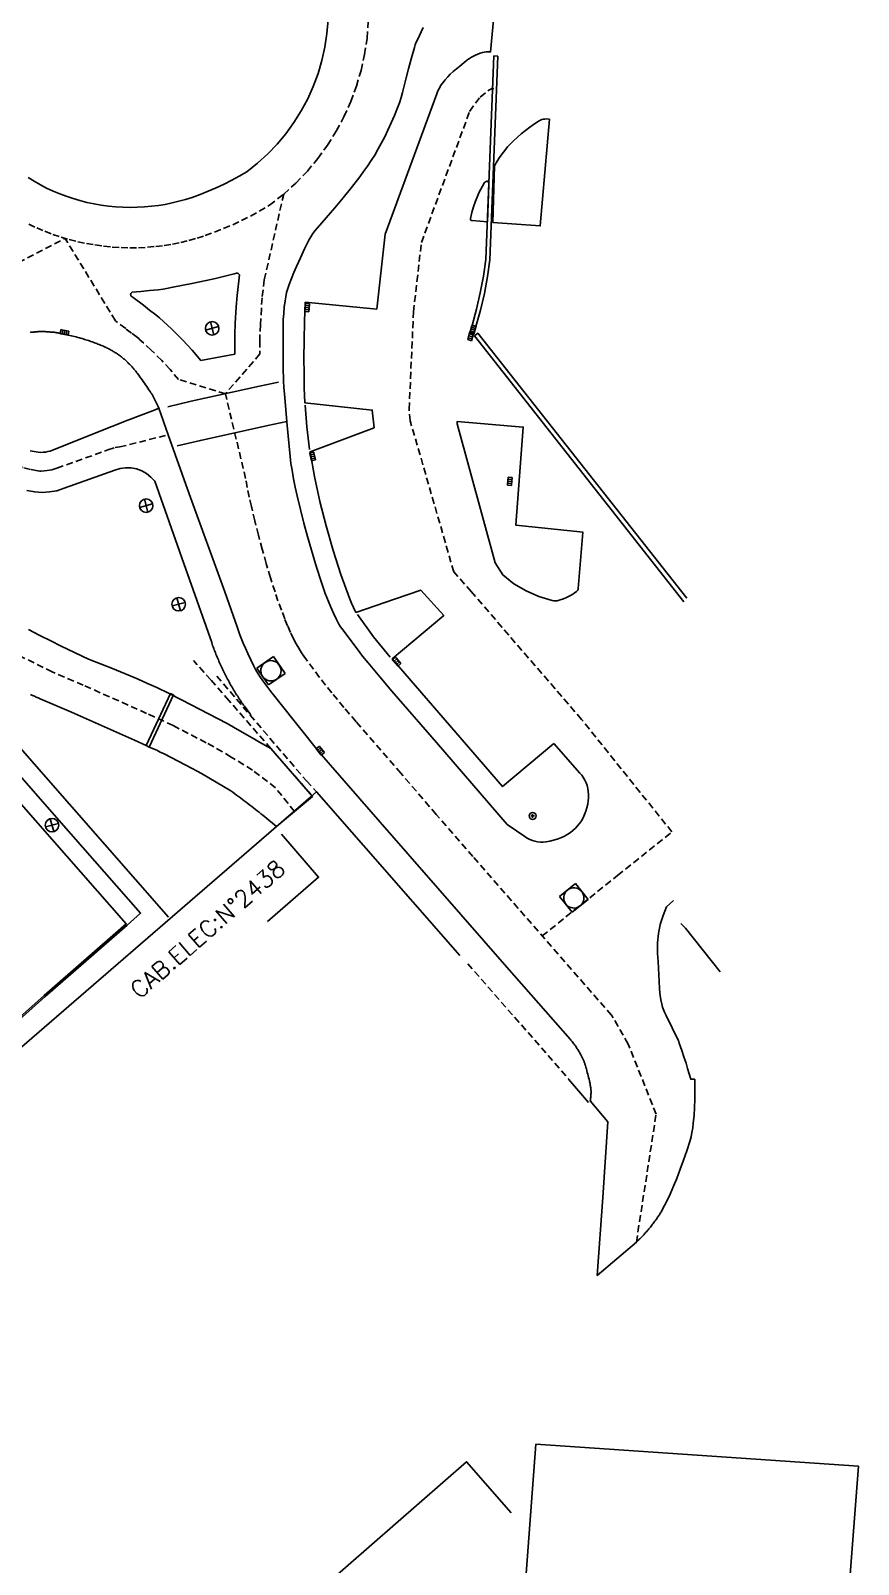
# Model space of a CAD drawing. Header units: millimetres. Extents: x 156012 to 156982, y 123000 to 124000.
# Drawn here: x 156350.9 to 156412.1, y 123071.1 to 123184.5 of the extents above; entities that cross this region are included whole.
import ezdxf
from ezdxf.enums import TextEntityAlignment as Align

# ---------------------------------------------------------------- set-up
doc = ezdxf.new("R2010")
doc.units = ezdxf.units.MM
doc.linetypes.add('DASHED', pattern=[0.75, 0.5, -0.25])
doc.layers.get('0').update_dxf_attribs({"linetype": 'CONTINUOUS'})
for name, color, linetype in [('W0001', 6, 'DASHED'), ('W0003', 5, 'CONTINUOUS'), ('W0006', 2, 'CONTINUOUS'), ('W0008', 7, 'CONTINUOUS'), ('W0014', 7, 'CONTINUOUS'), ('W0015', 2, 'CONTINUOUS'), ('W0020', 2, 'CONTINUOUS'), ('W0060', 7, 'DASHED'), ('W0061', 7, 'CONTINUOUS'), ('W0100', 7, 'CONTINUOUS'), ('W0104', 1, 'CONTINUOUS'), ('W0112', 1, 'DASHED'), ('W0113', 2, 'DASHED'), ('W0400', 7, 'CONTINUOUS'), ('W0402', 7, 'CONTINUOUS'), ('W0420', 7, 'CONTINUOUS'), ('W0431', 7, 'CONTINUOUS'), ('W0469', 7, 'CONTINUOUS'), ('W0856', 7, 'CONTINUOUS'), ('W0991', 7, 'CONTINUOUS')]:
    doc.layers.add(name, color=color, linetype=linetype)
doc.styles.get("Standard").update_dxf_attribs({"font": 'romans.shx', "width": 0.85})

# ---------------------------------------------------------------- blocks, each defined once
blk = doc.blocks.new('T469')
at = {"color": 0, "linetype": 'Continuous', "flags": 128}
for points in [[(-0.35, 0.35), (0.35, -0.35)], [(-0.35, -0.35), (0.35, 0.35)]]:
    blk.add_lwpolyline(points, dxfattribs=at)
at = {"color": 0, "linetype": 'Continuous'}
blk.add_circle((0, 0), 0.5, dxfattribs=at)
blk = doc.blocks.new('T420')
for p, q in [((0.75, 0.75), (-0.75, 0.75)), ((-0.75, 0.75), (-0.75, -0.75)), ((0.75, 0.75), (0.75, -0.75)), ((0.75, -0.75), (-0.75, -0.75))]:
    blk.add_line(p, q)
blk.add_ellipse((0, 0), major_axis=(-0.53, 0.53), ratio=1, start_param=3.926991, end_param=10.210176)
blk = doc.blocks.new('T400')
for p, q in [((-0.15, 0.3), (0.15, 0.3)), ((-0.15, -0.25), (-0.15, 0.3)), ((-0.15, 0.15), (0.15, 0.15)), ((-0.15, 0), (0.15, 0)), ((0.15, 0.3), (0.15, -0.25)), ((-0.15, -0.15), (0.15, -0.15)), ((-0.15, -0.25), (-0.15, -0.3)), ((-0.15, -0.3), (0.15, -0.3)), ((0.15, -0.3), (0.15, -0.25))]:
    blk.add_line(p, q)
blk = doc.blocks.new('T856')
for p, q in [((-0.125, 0), (0.125, 0)), ((0, 0.125), (0, -0.125))]:
    blk.add_line(p, q)
blk.add_ellipse((0, 0), major_axis=(-0.177, 0.177), ratio=1, start_param=3.9269908, end_param=10.2101761)

msp = doc.modelspace()

# ---------------------------------------------------------------- linework, layer by layer
at = {"layer": 'W0001'}
for points in [[(156350.79, 123170.22), (156351.37, 123169.95), (156351.96, 123169.7), (156352.56, 123169.47), (156353.17, 123169.27), (156353.78, 123169.09), (156354.41, 123168.93), (156355.04, 123168.8), (156355.68, 123168.69), (156356.32, 123168.6), (156356.96, 123168.54), (156357.61, 123168.5), (156358.26, 123168.48), (156358.9, 123168.49), (156359.55, 123168.52), (156360.17, 123168.58), (156360.79, 123168.65), (156361.41, 123168.76), (156362.02, 123168.88), (156362.63, 123169.03), (156363.23, 123169.2), (156363.82, 123169.39), (156364.51, 123169.64), (156365.19, 123169.91), (156365.86, 123170.19), (156366.52, 123170.5), (156367.18, 123170.83), (156367.82, 123171.18), (156368.59, 123171.63), (156369.63, 123172.46), (156370.54, 123173.27), (156371.38, 123174.15), (156372.16, 123175.09), (156372.87, 123176.07), (156373.52, 123177.11), (156374.09, 123178.18), (156374.59, 123179.29), (156375.01, 123180.43), (156375.35, 123181.59), (156375.61, 123182.78), (156375.8, 123183.99), (156375.89, 123185.21)], [(156388.75, 123117.59), (156394.32, 123122.06), (156398.34, 123125.28), (156391.66, 123133.6), (156383.5, 123143.05), (156382.21, 123144.51), (156378.99, 123155.68), (156378.91, 123156.55), (156379.23, 123163.74), (156379.81, 123168.87), (156383.38, 123178.57), (156384.15, 123179.62), (156384.79, 123180.13), (156385, 123180.24), (156385.18, 123180.26)], [(156369.63, 123172.46), (156368.2, 123166.12), (156368.04, 123164.78), (156367.98, 123163.99), (156367.92, 123162.8), (156367.88, 123162.04), (156367.87, 123161.62), (156367.88, 123160.63), (156365.32, 123157.69), (156361.86, 123158.74), (156361.24, 123159.48), (156360.62, 123160.15), (156359.84, 123160.92), (156359, 123161.68), (156358.91, 123161.77), (156358.82, 123161.84), (156358.39, 123162.17), (156357.95, 123162.51), (156357.19, 123163.09), (156353.47, 123169.18)], [(156370.43, 123126.79), (156369.03, 123128.55), (156367.32, 123129.85), (156365.76, 123130.82), (156363.91, 123131.88), (156361.46, 123133.15), (156359.49, 123134.05), (156354.81, 123136.14), (156352.52, 123137.11), (156349.13, 123138.79), (156346.61, 123140.42), (156345.35, 123141.38), (156342.76, 123143.52), (156340.3, 123146.3), (156338.21, 123148.65), (156337.09, 123150.23), (156336.67, 123151.4), (156336.51, 123153.07), (156336.6, 123154.19), (156336.66, 123154.64), (156337.18, 123157.19), (156338.72, 123161.49), (156353.47, 123169.18)], [(156395.71, 123094.95), (156395.71, 123094.95), (156397.17, 123104.41), (156395.11, 123109.59), (156393.88, 123111.72), (156383.62, 123123.46), (156380.91, 123126.58), (156378.29, 123129.62), (156374.99, 123133.43), (156374.09, 123134.49), (156373.18, 123135.58), (156372.72, 123136.14), (156372.29, 123136.71), (156371.12, 123138.28), (156370.95, 123138.53), (156370.74, 123138.86), (156370.55, 123139.19), (156370.38, 123139.52), (156370.14, 123140.03), (156369.92, 123140.53), (156369.71, 123141.03), (156369.46, 123141.69), (156369.21, 123142.36), (156368.99, 123143.03), (156368.66, 123144.08), (156368.34, 123145.14), (156368.04, 123146.19), (156367.76, 123147.24), (156367.49, 123148.29), (156367.24, 123149.35), (156367.08, 123150.05), (156366.94, 123150.75), (156366.82, 123151.42), (156365.32, 123157.69), (156365.32, 123157.69)]]:
    msp.add_lwpolyline(points, dxfattribs=at)
at = {"layer": 'W0003'}
msp.add_lwpolyline([(156383.85, 123162.65), (156384.19, 123163.87), (156384.47, 123165.1), (156384.7, 123166.35), (156384.88, 123167.6), (156385.46, 123182.65), (156385.17, 123182.67), (156384.59, 123167.62), (156384.41, 123166.39), (156384.17, 123165.16), (156383.89, 123163.94), (156383.56, 123162.74)], close=True, dxfattribs=at)
msp.add_lwpolyline([(156399.44, 123142.56), (156383.98, 123162.16), (156383.74, 123161.96), (156399.22, 123142.31)], dxfattribs=at)
at = {"layer": 'W0006'}
for points in [[(156385.38, 123187.96), (156384.93, 123182.97), (156384.76, 123182.98), (156384.61, 123182.98), (156384.47, 123182.96), (156384.33, 123182.93), (156384.16, 123182.88), (156383.99, 123182.81), (156383.82, 123182.73), (156383.52, 123182.57), (156383.37, 123182.48), (156383.25, 123182.4), (156383.13, 123182.31), (156382.65, 123181.92), (156382.17, 123181.52), (156381.95, 123181.33), (156381.76, 123181.13), (156381.57, 123180.91), (156381.39, 123180.69), (156381.26, 123180.5), (156381.15, 123180.3), (156381.04, 123180.09), (156380.95, 123179.88), (156377.14, 123169.5), (156376.51, 123163.95), (156371.22, 123164.45), (156371.22, 123164.45), (156371.22, 123164.45), (156371.22, 123164.45), (156371.22, 123164.45), (156371.16, 123163.03), (156371.14, 123161.66), (156371.13, 123160.29), (156371.14, 123159.21), (156371.15, 123158.13), (156371.2, 123157.01), (156371.2, 123157.01), (156371.2, 123157.01), (156371.2, 123157.01), (156376.18, 123156.48), (156376.31, 123155.17), (156371.59, 123153.4), (156371.92, 123151.56), (156372.31, 123149.72), (156372.76, 123147.91), (156373.28, 123146.1), (156373.86, 123144.32), (156374.5, 123142.56), (156374.64, 123142.21), (156374.79, 123141.87), (156374.97, 123141.51), (156374.97, 123141.51), (156374.97, 123141.51), (156374.97, 123141.51), (156377.91, 123142.52), (156379.76, 123143.17), (156381.47, 123141.28), (156377.64, 123138.08), (156385.82, 123128.63), (156389.6, 123131.82)], [(156326.09, 123147.6), (156329.69, 123150.72), (156334.88, 123144.82), (156338.11, 123141.14), (156342.48, 123136.15), (156349.15, 123128.53), (156357.99, 123118.49), (156351.91, 123113.18), (156346.64, 123108.49), (156346.45, 123108.65), (156344.55, 123107.02), (156328.34, 123092.89), (156311.81, 123078.04), (156306.1, 123073.07)], [(156399, 123118.5), (156399.33, 123118.16), (156401.9, 123114.94)]]:
    msp.add_lwpolyline(points, dxfattribs=at)
at = {"layer": 'W0008'}
for points in [[(156350.73, 123173.67), (156351.18, 123173.4), (156351.64, 123173.14), (156352.1, 123172.9), (156352.58, 123172.68), (156353.07, 123172.47), (156353.56, 123172.29), (156354.06, 123172.12), (156354.56, 123171.98), (156355.08, 123171.84), (156355.61, 123171.73), (156356.14, 123171.64), (156356.67, 123171.57), (156357.2, 123171.52), (156357.74, 123171.48), (156358.27, 123171.47), (156358.81, 123171.48), (156359.35, 123171.5), (156359.86, 123171.55), (156360.37, 123171.61), (156360.87, 123171.69), (156361.38, 123171.8), (156361.87, 123171.92), (156362.37, 123172.06), (156362.86, 123172.21), (156363.46, 123172.43), (156364.05, 123172.67), (156364.64, 123172.92), (156365.22, 123173.19), (156365.79, 123173.48), (156366.35, 123173.78), (156366.91, 123174.11), (156367.7, 123174.73), (156368.45, 123175.42), (156369.15, 123176.15), (156369.8, 123176.92), (156370.39, 123177.74), (156370.93, 123178.6), (156371.41, 123179.49), (156371.82, 123180.42), (156372.17, 123181.37), (156372.46, 123182.34), (156372.68, 123183.33), (156372.83, 123184.33), (156372.91, 123185.34)], [(156389.6, 123131.81), (156391.54, 123129.63), (156391.68, 123129.47), (156391.8, 123129.29), (156391.9, 123129.11), (156391.99, 123128.91), (156392.06, 123128.71), (156392.11, 123128.49), (156392.15, 123128.27), (156392.17, 123128.04), (156392.17, 123127.81), (156392.15, 123127.59), (156392.11, 123127.33), (156392.05, 123127.07), (156391.98, 123126.82), (156391.88, 123126.57), (156391.77, 123126.33), (156391.64, 123126.11), (156391.51, 123125.91), (156391.36, 123125.72), (156391.2, 123125.55), (156391.02, 123125.39), (156390.84, 123125.24), (156390.64, 123125.11), (156390.39, 123124.97), (156390.13, 123124.85), (156389.86, 123124.75), (156389.59, 123124.66), (156389.31, 123124.59), (156389.02, 123124.54), (156388.82, 123124.53), (156388.62, 123124.53), (156388.41, 123124.55), (156388.21, 123124.59), (156388.02, 123124.65), (156387.83, 123124.73), (156387.64, 123124.83), (156387.46, 123124.94), (156386.84, 123125.35), (156386.23, 123125.77), (156386.2, 123125.8), (156386.16, 123125.83), (156383.54, 123128.86), (156380.92, 123131.89), (156377.63, 123135.7), (156376.74, 123136.74), (156375.87, 123137.79), (156375.46, 123138.29), (156375.06, 123138.81), (156373.94, 123140.32), (156373.84, 123140.46), (156373.72, 123140.65), (156373.61, 123140.85), (156373.51, 123141.05), (156373.31, 123141.47), (156373.12, 123141.9), (156372.94, 123142.33), (156372.71, 123142.91), (156372.5, 123143.51), (156372.3, 123144.1), (156371.98, 123145.1), (156371.68, 123146.11), (156371.39, 123147.12), (156371.13, 123148.12), (156370.87, 123149.13), (156370.63, 123150.14), (156370.49, 123150.77), (156370.36, 123151.4), (156370.25, 123152.03), (156370.17, 123152.54), (156370.11, 123153.04), (156369.89, 123155.35), (156369.68, 123157.67), (156369.64, 123158.15), (156369.62, 123158.64), (156369.6, 123159.66), (156369.59, 123160.69), (156369.6, 123162.71), (156369.6, 123163.17), (156369.63, 123163.63), (156369.67, 123164.09), (156369.73, 123164.55), (156369.78, 123164.86), (156369.85, 123165.17), (156369.94, 123165.47), (156370.04, 123165.76), (156370.21, 123166.21), (156370.39, 123166.65), (156370.58, 123167.09), (156370.88, 123167.75), (156371.18, 123168.4), (156371.49, 123169.04), (156371.63, 123169.29), (156371.78, 123169.53), (156371.95, 123169.76), (156372.13, 123169.97), (156372.78, 123170.7), (156373.41, 123171.43), (156374.03, 123172.18), (156374.64, 123172.95), (156375.25, 123173.74), (156375.54, 123174.13), (156375.83, 123174.53), (156376.1, 123174.93), (156376.36, 123175.34), (156376.62, 123175.79), (156376.87, 123176.24), (156377.11, 123176.7), (156377.34, 123177.17), (156377.59, 123177.72), (156377.83, 123178.27), (156378.05, 123178.83), (156378.19, 123179.2), (156378.31, 123179.59), (156378.41, 123179.97), (156378.66, 123180.95), (156378.86, 123181.73), (156379.08, 123182.52), (156379.3, 123183.3), (156379.36, 123183.49), (156379.43, 123183.68), (156379.52, 123183.87), (156379.94, 123184.78)], [(156398.45, 123120.22), (156397.94, 123119.73), (156397.68, 123119.09), (156397.48, 123118.43), (156397.34, 123117.76), (156397.27, 123117.07), (156397.27, 123117.07), (156397.27, 123117.07), (156397.28, 123116.29), (156397.31, 123115.7), (156397.41, 123113.73), (156397.44, 123113.35), (156397.46, 123113.19), (156397.52, 123112.87), (156397.62, 123112.45), (156397.65, 123112.32), (156397.7, 123112.19), (156397.8, 123111.95), (156397.91, 123111.7), (156398.79, 123109.88), (156398.84, 123109.77), (156398.88, 123109.66), (156399.07, 123109.12), (156399.25, 123108.57), (156399.38, 123108.18), (156399.5, 123107.78), (156399.62, 123107.38), (156399.73, 123106.99), (156400.03, 123106.99), (156400.03, 123106.09), (156400.03, 123105.5), (156400.01, 123104.91), (156399.98, 123104.32), (156399.92, 123103.73), (156399.88, 123103.39), (156399.82, 123103.05), (156399.75, 123102.72), (156399.65, 123102.39), (156399.43, 123101.7), (156399.2, 123101.01), (156398.95, 123100.33), (156398.69, 123099.66), (156398.45, 123099.08), (156398.2, 123098.5), (156397.93, 123097.93), (156397.65, 123097.37), (156397.61, 123097.3), (156397.57, 123097.24), (156397.53, 123097.17), (156397.49, 123097.11), (156397.45, 123097.04), (156397.41, 123096.97), (156397.36, 123096.91), (156397.32, 123096.84), (156397.28, 123096.78), (156397.24, 123096.71), (156397.19, 123096.65), (156397.15, 123096.59), (156397.1, 123096.52), (156397.06, 123096.46), (156397.01, 123096.39), (156396.96, 123096.32), (156396.91, 123096.26), (156396.85, 123096.19), (156396.8, 123096.12), (156396.75, 123096.06), (156396.7, 123095.99), (156396.64, 123095.93), (156396.59, 123095.86), (156396.53, 123095.8), (156396.48, 123095.74), (156396.42, 123095.67), (156396.37, 123095.61), (156396.31, 123095.55), (156396.25, 123095.49), (156396.2, 123095.43), (156396.14, 123095.36), (156396.08, 123095.3), (156396.02, 123095.24), (156395.96, 123095.19), (156395.9, 123095.13), (156395.84, 123095.07), (156395.78, 123095.01), (156395.71, 123094.95), (156392.82, 123092.48), (156393.23, 123098.25), (156393.6, 123103.85), (156392.3, 123105.4), (156392.31, 123105.46), (156392.32, 123105.53), (156392.32, 123105.59), (156392.33, 123105.66), (156392.34, 123105.72), (156392.34, 123105.79), (156392.35, 123105.85), (156392.35, 123105.92), (156392.36, 123105.98), (156392.36, 123106.02), (156392.36, 123106.05), (156392.36, 123106.08), (156392.36, 123106.12), (156392.36, 123106.15), (156392.35, 123106.19), (156392.35, 123106.22), (156392.35, 123106.26), (156392.34, 123106.29), (156392.33, 123106.35), (156392.32, 123106.42), (156392.31, 123106.48), (156392.3, 123106.55), (156392.29, 123106.61), (156392.28, 123106.68), (156392.26, 123106.74), (156392.25, 123106.8), (156392.24, 123106.87), (156392.21, 123106.99), (156392.18, 123107.12), (156392.14, 123107.25), (156392.11, 123107.37), (156392.08, 123107.5), (156392.04, 123107.62), (156392.01, 123107.75), (156391.97, 123107.87), (156391.94, 123108), (156391.92, 123108.05), (156391.91, 123108.1), (156391.89, 123108.15), (156391.87, 123108.2), (156391.85, 123108.25), (156391.84, 123108.3), (156391.82, 123108.35), (156391.8, 123108.4), (156391.77, 123108.45), (156391.75, 123108.5), (156391.73, 123108.55), (156391.71, 123108.6), (156391.68, 123108.65), (156391.66, 123108.7), (156391.63, 123108.75), (156391.61, 123108.8), (156391.58, 123108.84), (156391.54, 123108.91), (156391.5, 123108.98), (156391.46, 123109.05), (156391.42, 123109.12), (156391.38, 123109.18), (156391.33, 123109.25), (156391.29, 123109.32), (156391.25, 123109.38), (156391.2, 123109.45), (156391.16, 123109.51), (156391.11, 123109.58), (156391.06, 123109.64), (156391.02, 123109.7), (156390.97, 123109.77), (156390.92, 123109.83), (156390.87, 123109.89), (156390.82, 123109.95), (156386.13, 123115.28), (156381.04, 123121.11), (156376.76, 123126.01), (156372.26, 123131.18), (156369.26, 123134.94), (156368.87, 123135.42), (156368.75, 123135.57), (156368.53, 123135.86), (156368.31, 123136.16), (156368.09, 123136.46), (156367.88, 123136.77), (156367.66, 123137.09), (156367.58, 123137.24), (156367.43, 123137.53), (156366.97, 123138.48), (156366.8, 123138.86), (156366.63, 123139.24), (156366.4, 123139.85), (156366.18, 123140.46), (156365.27, 123143.04), (156362.65, 123150.29), (156361.09, 123154.65), (156360.4, 123156.63), (156360.35, 123156.74), (156360.3, 123156.84), (156360.26, 123156.94), (156360.21, 123157.04), (156360.16, 123157.14), (156360.11, 123157.24), (156360.06, 123157.33), (156360, 123157.43), (156359.98, 123157.49), (156359.95, 123157.54), (156359.92, 123157.6), (156359.88, 123157.65), (156359.85, 123157.7), (156359.82, 123157.75), (156359.79, 123157.81), (156359.75, 123157.86), (156359.67, 123157.98), (156359.59, 123158.1), (156359.51, 123158.22), (156359.42, 123158.34), (156359.34, 123158.47), (156359.25, 123158.59), (156359.17, 123158.71), (156359.08, 123158.83), (156359, 123158.94), (156358.91, 123159.06), (156358.82, 123159.18), (156358.78, 123159.24), (156358.74, 123159.29), (156358.69, 123159.35), (156358.65, 123159.4), (156358.61, 123159.45), (156358.56, 123159.51), (156358.52, 123159.56), (156358.47, 123159.61), (156358.43, 123159.67), (156358.38, 123159.72), (156358.33, 123159.77), (156358.29, 123159.82), (156358.24, 123159.87), (156358.19, 123159.91), (156358.14, 123159.96), (156358.1, 123160.01), (156358.05, 123160.05), (156358, 123160.1), (156357.95, 123160.15), (156357.9, 123160.19), (156357.85, 123160.24), (156357.79, 123160.28), (156357.74, 123160.32), (156357.69, 123160.36), (156357.64, 123160.41), (156357.58, 123160.45), (156357.53, 123160.49), (156357.47, 123160.53), (156357.42, 123160.57), (156357.37, 123160.61), (156357.31, 123160.64), (156357.26, 123160.68), (156357.2, 123160.72), (156357.14, 123160.75), (156357.09, 123160.79), (156357.03, 123160.82), (156356.97, 123160.86), (156356.92, 123160.89), (156356.86, 123160.92), (156356.8, 123160.95), (156356.74, 123160.99), (156356.68, 123161.02), (156356.62, 123161.05), (156356.56, 123161.07), (156356.5, 123161.1), (156356.42, 123161.14), (156356.33, 123161.18), (156356.25, 123161.22), (156356.16, 123161.26), (156356.08, 123161.29), (156355.99, 123161.33), (156355.9, 123161.36), (156355.82, 123161.4), (156355.73, 123161.43), (156355.64, 123161.46), (156355.55, 123161.5), (156355.46, 123161.53), (156355.37, 123161.56), (156355.28, 123161.59), (156355.19, 123161.62), (156355.09, 123161.65), (156355, 123161.68), (156354.91, 123161.71), (156354.81, 123161.74), (156354.72, 123161.77), (156354.62, 123161.8), (156354.53, 123161.82), (156354.41, 123161.85), (156354.29, 123161.89), (156354.17, 123161.92), (156354.05, 123161.95), (156353.93, 123161.98), (156353.81, 123162), (156353.69, 123162.03), (156353.57, 123162.06), (156353.45, 123162.09), (156353.33, 123162.11), (156353.21, 123162.14), (156353.14, 123162.15), (156353.08, 123162.16), (156353.01, 123162.18), (156352.94, 123162.19), (156352.87, 123162.2), (156352.8, 123162.21), (156352.74, 123162.22), (156352.67, 123162.23), (156352.6, 123162.23), (156352.53, 123162.24), (156352.46, 123162.25), (156352.38, 123162.25), (156352.31, 123162.26), (156352.23, 123162.27), (156352.15, 123162.27), (156352.07, 123162.27), (156351.99, 123162.28), (156351.91, 123162.28), (156351.83, 123162.28), (156351.75, 123162.28), (156351.68, 123162.28), (156351.61, 123162.28), (156351.55, 123162.28), (156351.49, 123162.28), (156351.43, 123162.27), (156351.37, 123162.27), (156351.31, 123162.26), (156351.24, 123162.26), (156351.18, 123162.25), (156351.12, 123162.25), (156351.06, 123162.24), (156350.97, 123162.23), (156350.88, 123162.21)], [(156350.77, 123140.25), (156351.59, 123139.82), (156352.41, 123139.41), (156353.19, 123139.03), (156355.19, 123138.06), (156356.97, 123137.36), (156358.87, 123136.57), (156359.56, 123136.27), (156360.25, 123135.95), (156361.17, 123135.51), (156362.07, 123135.05), (156365.45, 123133.29), (156365.63, 123133.19), (156365.91, 123133.04), (156367.6, 123132.06), (156367.85, 123131.91), (156368.68, 123131.44), (156371.76, 123127.91), (156369.09, 123125.67), (156368.23, 123126.4), (156368.09, 123126.51), (156367.95, 123126.63), (156367.82, 123126.73), (156367.68, 123126.84), (156367.55, 123126.95), (156367.41, 123127.06), (156367.27, 123127.17), (156367.13, 123127.27), (156366.99, 123127.38), (156366.86, 123127.49), (156366.72, 123127.59), (156366.58, 123127.69), (156366.44, 123127.8), (156366.29, 123127.9), (156366.15, 123128), (156366.01, 123128.11), (156365.87, 123128.21), (156365.73, 123128.31), (156363.55, 123129.61), (156363.24, 123129.78), (156362.87, 123129.97), (156360.79, 123131.05), (156360.51, 123131.19), (156360.24, 123131.32), (156359.69, 123131.56), (156359.46, 123131.67), (156359.46, 123131.67), (156358.6, 123132.07), (156353.95, 123134.15), (156351.62, 123135.13), (156351.48, 123135.19), (156351.34, 123135.25), (156351.2, 123135.31), (156351.06, 123135.37), (156350.92, 123135.44)]]:
    msp.add_lwpolyline(points, dxfattribs=at)
at = {"layer": 'W0014'}
for points in [[(156371.22, 123156.84), (156371.35, 123155.24), (156371.55, 123153.57)], [(156360.1, 123151.21), (156362.26, 123145.13), (156364.31, 123139.28), (156364.35, 123139.17), (156364.38, 123139.07), (156364.42, 123138.96), (156364.46, 123138.85), (156364.5, 123138.74), (156364.54, 123138.64), (156364.58, 123138.53), (156364.62, 123138.43), (156364.66, 123138.32), (156364.71, 123138.21), (156364.75, 123138.11), (156364.8, 123138), (156364.84, 123137.9), (156364.89, 123137.79), (156364.93, 123137.69), (156364.98, 123137.59), (156365.03, 123137.48), (156365.08, 123137.38), (156365.12, 123137.28), (156365.17, 123137.17), (156365.22, 123137.07), (156365.27, 123136.97), (156365.33, 123136.87), (156365.38, 123136.77), (156365.43, 123136.67), (156365.48, 123136.57), (156365.54, 123136.47), (156365.59, 123136.37), (156365.65, 123136.27), (156365.7, 123136.17), (156365.76, 123136.08), (156365.81, 123135.98), (156365.87, 123135.88), (156365.93, 123135.79), (156365.99, 123135.69), (156366.05, 123135.59), (156366.1, 123135.5), (156366.16, 123135.4), (156366.23, 123135.31), (156366.29, 123135.22), (156366.35, 123135.12), (156366.41, 123135.03), (156366.47, 123134.94), (156366.54, 123134.84), (156366.6, 123134.75), (156366.67, 123134.66), (156366.73, 123134.57), (156366.8, 123134.48), (156366.87, 123134.39), (156366.93, 123134.3), (156367, 123134.21), (156367.07, 123134.12), (156367.14, 123134.03), (156367.21, 123133.94)], [(156346.71, 123108.4), (156351.99, 123113.1), (156358.06, 123118.39), (156359.05, 123119.28), (156353.01, 123126.14), (156335.89, 123145.69), (156336.91, 123146.6)], [(156361.12, 123118.98), (156353.97, 123127.14), (156338.9, 123144.31)], [(156375.1, 123141.36), (156376.28, 123139.72), (156377.51, 123138.2)], [(156390.7, 123106.99), (156392.16, 123105.27)]]:
    msp.add_lwpolyline(points, dxfattribs=at)
at = {"layer": 'W0015'}
for points in [[(156385.22, 123174.52), (156385.09, 123170.36), (156388.6, 123170.1), (156389.28, 123177.99), (156389.04, 123178.01), (156388.93, 123178), (156388.82, 123177.99), (156388.71, 123177.96), (156388.61, 123177.92), (156388.51, 123177.87), (156388.17, 123177.64), (156387.84, 123177.41), (156387.51, 123177.16), (156387.19, 123176.9), (156386.89, 123176.64), (156386.64, 123176.41), (156386.41, 123176.18), (156386.19, 123175.94), (156385.98, 123175.68), (156385.78, 123175.42), (156385.59, 123175.15), (156385.41, 123174.88), (156385.25, 123174.59)], [(156384.69, 123170.41), (156383.56, 123170.49), (156383.52, 123170.5), (156383.48, 123170.53), (156383.45, 123170.56), (156383.44, 123170.61), (156383.44, 123170.66), (156383.55, 123171.09), (156383.67, 123171.52), (156383.82, 123171.94), (156383.98, 123172.36), (156384.08, 123172.6), (156384.2, 123172.83), (156384.32, 123173.05), (156384.48, 123173.31), (156384.52, 123173.35), (156384.56, 123173.37), (156384.6, 123173.39), (156384.65, 123173.41), (156384.68, 123173.41), (156384.7, 123173.4), (156384.73, 123173.39), (156384.74, 123173.37), (156384.77, 123173.31), (156384.79, 123173.26), (156384.79, 123173.23), (156384.79, 123173.15), (156384.69, 123170.41)], [(156363.51, 123160.14), (156362.86, 123160.91), (156362.18, 123161.65), (156361.33, 123162.49), (156360.45, 123163.29), (156360.45, 123163.29), (156360.45, 123163.29), (156360.32, 123163.41), (156360.18, 123163.52), (156359.72, 123163.88), (156359.26, 123164.23), (156358.5, 123164.81), (156358.35, 123164.91), (156358.33, 123164.92), (156358.32, 123164.99), (156358.31, 123165.05), (156358.32, 123165.11), (156358.42, 123165.21), (156359.06, 123165.26), (156359.71, 123165.32), (156360.36, 123165.38), (156360.72, 123165.43), (156361.08, 123165.49), (156361.44, 123165.56), (156362.84, 123165.84), (156363.9, 123166.06), (156364.25, 123166.14), (156364.6, 123166.22), (156365.29, 123166.39), (156365.98, 123166.56), (156366.14, 123166.61), (156366.2, 123166.6), (156366.26, 123166.58), (156366.31, 123166.53), (156366.36, 123166.48), (156366.18, 123164.96), (156366.11, 123164.11), (156366.05, 123162.89), (156366.02, 123162.1), (156366.01, 123161.64), (156366.01, 123160.62), (156366.01, 123160.62), (156366.01, 123160.62)]]:
    msp.add_lwpolyline(points, close=True, dxfattribs=at)
msp.add_lwpolyline([(156391.77, 123147.44), (156386.79, 123147.97), (156387.34, 123155.22), (156382.47, 123155.64), (156382.45, 123155.46), (156385.26, 123145.18), (156385.83, 123144.29), (156386.64, 123143.63), (156387.55, 123143.12), (156388.49, 123142.7), (156389.48, 123142.4), (156389.6, 123142.37), (156389.72, 123142.37), (156389.84, 123142.38), (156390.08, 123142.44), (156390.32, 123142.52), (156390.55, 123142.61), (156390.74, 123142.71), (156390.93, 123142.81), (156391.11, 123142.93), (156391.29, 123143.06), (156391.34, 123143.1), (156391.37, 123143.15), (156391.4, 123143.21), (156391.41, 123143.28), (156391.76, 123147.43)], dxfattribs=at)
at = {"layer": 'W0020'}
for points in [[(156361.06, 123156.72), (156362.8, 123157.13), (156367.85, 123158.25), (156369.24, 123158.54)], [(156361.75, 123153.83), (156363.47, 123154.24), (156368.47, 123155.34), (156369.86, 123155.64)]]:
    msp.add_lwpolyline(points, dxfattribs=at)
at = {"layer": 'W0060'}
msp.add_lwpolyline([(156342.88, 123159.26), (156344.99, 123156.57), (156346.53, 123154.68), (156347.58, 123153.59), (156348.23, 123153.06), (156348.64, 123152.78), (156348.93, 123152.65), (156349.1, 123152.58), (156349.27, 123152.52), (156349.84, 123152.36), (156350.42, 123152.21), (156350.96, 123152.08), (156351.47, 123151.98), (156351.6, 123151.97), (156351.71, 123151.97), (156352.14, 123152), (156352.48, 123152.05), (156352.86, 123152.18), (156356.63, 123153.53), (156357.18, 123153.7), (156357.51, 123153.75), (156361.09, 123154.65)], dxfattribs=at)
at = {"layer": 'W0061'}
for points in [[(156360.39, 123156.61), (156360.14, 123156.49), (156358.12, 123155.73), (156356.92, 123155.27), (156352.54, 123153.51), (156352.37, 123153.45), (156352.19, 123153.41), (156352.01, 123153.37), (156351.84, 123153.36), (156351.66, 123153.35), (156351.49, 123153.37), (156351.18, 123153.41), (156350.88, 123153.46)], [(156350.64, 123150.54), (156351.23, 123150.43), (156351.5, 123150.4), (156351.77, 123150.39), (156352.31, 123150.44), (156352.85, 123150.51), (156353.39, 123150.7), (156357.14, 123152.04), (156357.53, 123152.16), (156357.94, 123152.22), (156358.35, 123152.21), (156358.76, 123152.13), (156359.15, 123151.99), (156359.5, 123151.78), (156359.82, 123151.52), (156360.1, 123151.21)]]:
    msp.add_lwpolyline(points, dxfattribs=at)
at = {"layer": 'W0100'}
msp.add_lwpolyline([(156225.17, 123000), (156250.82, 123022.68), (156250.56, 123023.01), (156251.2, 123023.52), (156251.66, 123022.95), (156257.19, 123027.75), (156256.68, 123028.28), (156256.68, 123028.28), (156257.23, 123028.8), (156257.51, 123028.51), (156329.13, 123091.07), (156328.87, 123091.41), (156329.52, 123091.95), (156330, 123091.34), (156335.35, 123096.07), (156334.88, 123096.68), (156335.56, 123097.22), (156335.82, 123096.91), (156371.64, 123127.88), (156372.06, 123128.25), (156372.06, 123128.25), (156382.65, 123116.15)], dxfattribs=at)
at = {"layer": 'W0104'}
msp.add_lwpolyline([(156387.38, 123068.12), (156388.28, 123079.99), (156412.12, 123078.38), (156411.22, 123066.51)], dxfattribs=at)
at = {"layer": 'W0112'}
for points in [[(156371.76, 123127.91), (156368.68, 123131.44), (156365.58, 123135), (156364.24, 123136.52), (156362.96, 123137.96)], [(156364.69, 123136.8), (156367.15, 123133.92), (156371.32, 123129.05), (156371.32, 123129.05), (156372.06, 123128.25)]]:
    msp.add_lwpolyline(points, dxfattribs=at)
at = {"layer": 'W0113'}
msp.add_lwpolyline([(156383.25, 123115.52), (156390.72, 123106.99)], dxfattribs=at)
at = {"layer": 'W0402'}
msp.add_lwpolyline([(156361.48, 123135.41), (156359.69, 123131.56), (156359.46, 123131.67), (156361.26, 123135.51), (156361.5, 123135.4)], dxfattribs=at)
at = {"layer": 'W0431'}
for points in [[(156368.43, 123118.66), (156372.21, 123121.93), (156369.46, 123125.11)], [(156374.18, 123064.22), (156370.89, 123067.99), (156383.16, 123078.7), (156386.45, 123074.93)]]:
    msp.add_lwpolyline(points, dxfattribs=at)

# ---------------------------------------------------------------- block references
at = {"layer": 'W0400'}
for p, rotation in [((156371.37, 123164.05), 176.7040764468726), ((156353.43, 123162.23), 259.4012515273654), ((156383.46, 123161.94), 164.925001718167), ((156383.63, 123162.42), 164.1946674770741), ((156371.77, 123153.05), 192.3105695003408), ((156386.35, 123151.21), 355.64175392136), ((156377.99, 123137.87), 220.882483400963), ((156372.34, 123131.29), 218.6578630722874)]:
    msp.add_blockref('T400', p, dxfattribs=dict(at, rotation=rotation))
at = {"layer": 'W0420'}
for p, rotation in [((156368.69, 123137.2), 304.4893215904414), ((156391.08, 123120.4), 38.74736994776771)]:
    msp.add_blockref('T420', p, dxfattribs=dict(at, rotation=rotation))
at = {"layer": 'W0469', "rotation": 60.21114214905241}
for p in [(156364.34, 123162.52), (156359.46, 123149.41), (156361.87, 123142.12), (156352.5, 123125.78)]:
    msp.add_blockref('T469', p, dxfattribs=at)
at = {"layer": 'W0856'}
msp.add_blockref('T856', (156388.04, 123126.46), dxfattribs=at)

# ---------------------------------------------------------------- texts
at = {"layer": 'W0991'}
msp.add_text('CAB.ELEC:N°2438', height=1.25, rotation=41.1182, dxfattribs=at).set_placement((156364.42, 123117.63), align=Align.CENTER)

doc.saveas('drawing.dxf')
